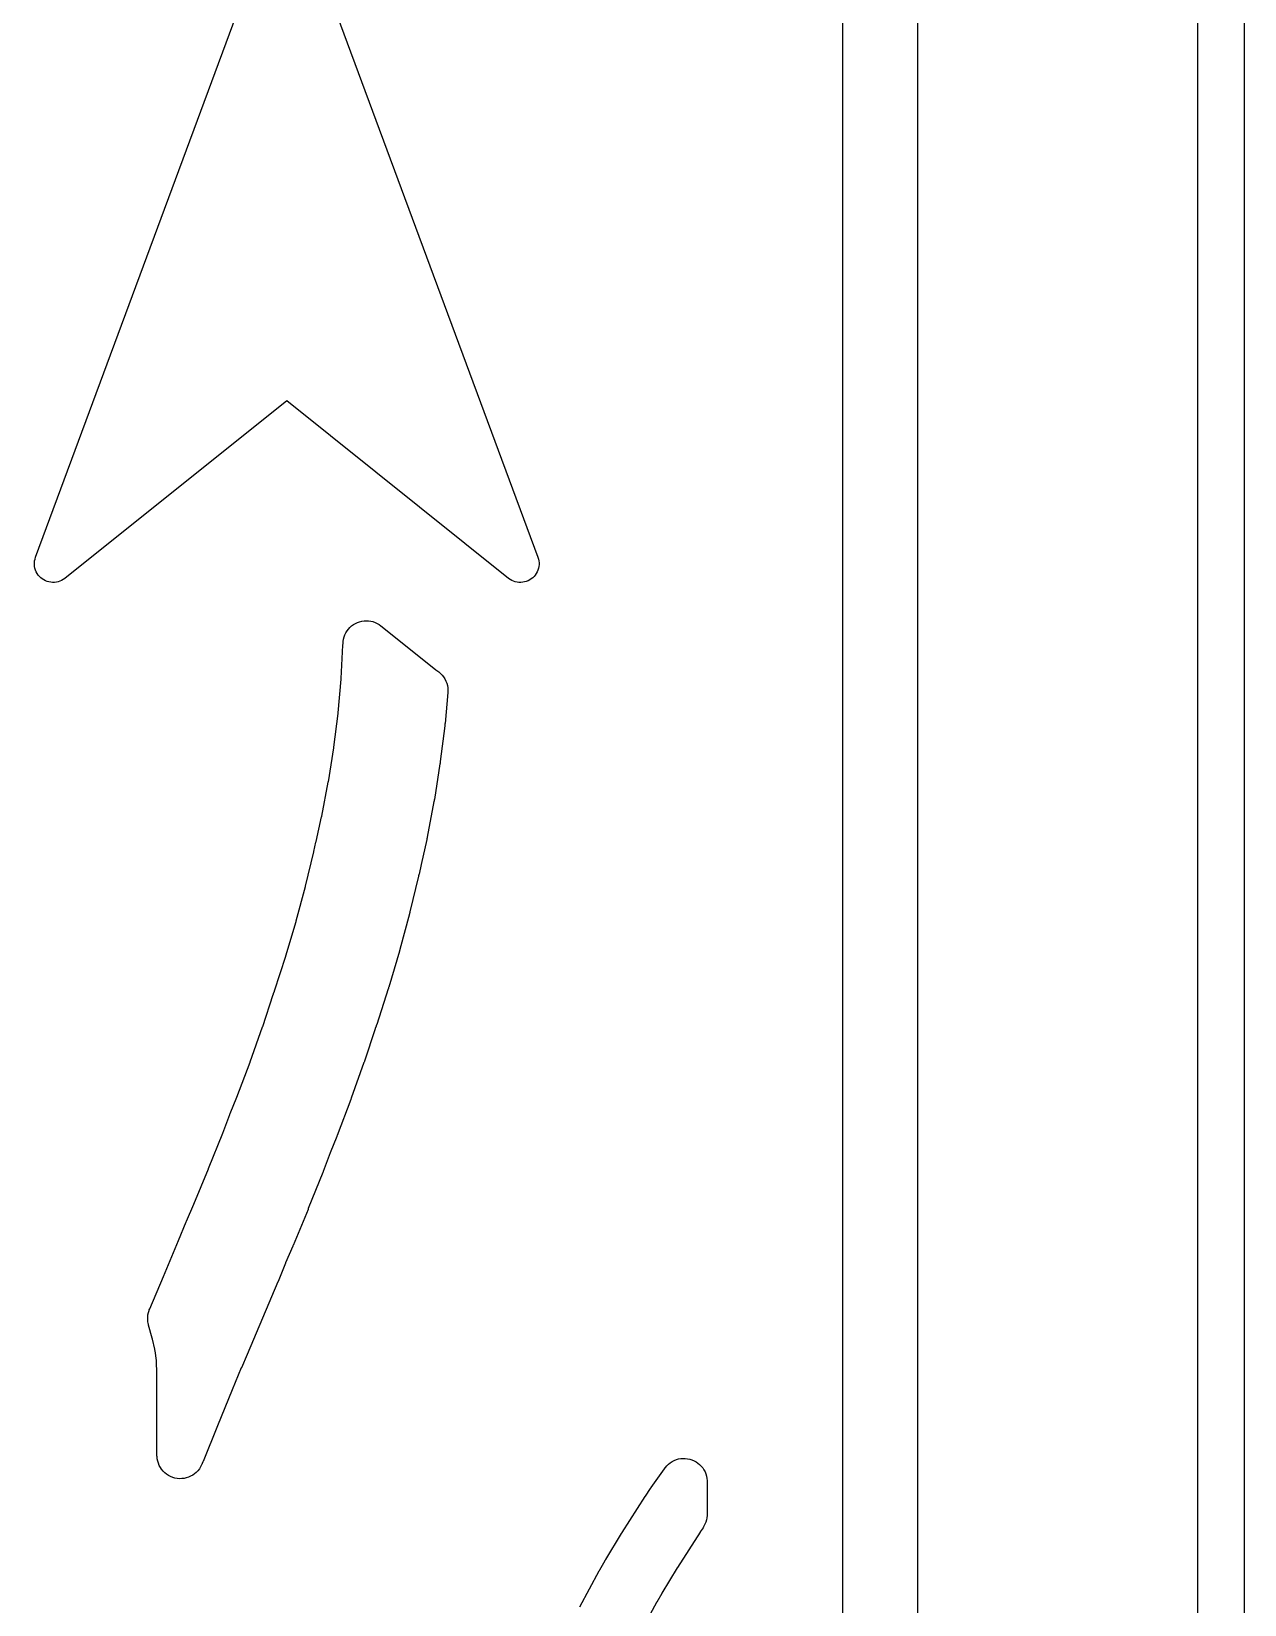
# Model space of a CAD drawing. Header units: metres. Extents: x -22 to 22, y 1.9 to 79.7.
# Drawn here: x 16.81 to 22, y 46.35 to 53.08 of the extents above; entities that cross this region are included whole.
import ezdxf

# ---------------------------------------------------------------- set-up
doc = ezdxf.new("R2010")
doc.units = ezdxf.units.M

msp = doc.modelspace()

# ---------------------------------------------------------------- linework, layer by layer
at = {"layer": 'MARKING'}
for points in [[(-18.6, 56.8), (18.6, 56.8), (18.8611, 56.7829), (19.1176, 56.7319), (19.3654, 56.6478), (19.6, 56.5321), (19.8175, 56.3867), (20.0142, 56.2142), (20.1867, 56.0175), (20.3321, 55.8), (20.4478, 55.5654), (20.5319, 55.3176), (20.5829, 55.0611), (20.6, 54.8), (20.6, 38.2)], [(20.28, 38.2105), (20.28, 54.7895), (20.2649, 55.0192), (20.2221, 55.2346), (20.1515, 55.4426), (20.0543, 55.6397), (19.9323, 55.8223), (19.7875, 55.9875), (19.6223, 56.1323), (19.4397, 56.2543), (19.2426, 56.3515), (19.0346, 56.4221), (18.8192, 56.4649), (18.5895, 56.48), (-18.5895, 56.48)], [(17.975, 53.5278), (18.975, 50.8278), (18.9774, 50.8202), (18.979, 50.8123), (18.9799, 50.8044), (18.9799, 50.7964), (18.9792, 50.7884), (18.9776, 50.7806), (18.9753, 50.7729), (18.9722, 50.7655), (18.9684, 50.7585), (18.9639, 50.7519), (18.9588, 50.7457), (18.9531, 50.7401), (18.9468, 50.7351), (18.9401, 50.7308), (18.933, 50.7271), (18.9256, 50.7242), (18.9179, 50.722), (18.91, 50.7206), (18.902, 50.72), (18.894, 50.7202), (18.8861, 50.7212), (18.8783, 50.723), (18.8707, 50.7256), (18.8634, 50.7288), (18.8565, 50.7329), (18.85, 50.7375), (17.9, 51.4976), (16.95, 50.7375), (16.9435, 50.7329), (16.9366, 50.7288), (16.9293, 50.7256), (16.9217, 50.723), (16.9139, 50.7212), (16.906, 50.7202), (16.898, 50.72), (16.89, 50.7206), (16.8821, 50.722), (16.8744, 50.7242), (16.867, 50.7271), (16.8599, 50.7308), (16.8532, 50.7351), (16.8469, 50.7401), (16.8412, 50.7457), (16.8361, 50.7519), (16.8316, 50.7585), (16.8278, 50.7655), (16.8247, 50.7729), (16.8224, 50.7806), (16.8208, 50.7884), (16.8201, 50.7964), (16.8201, 50.8044), (16.821, 50.8123), (16.8226, 50.8202), (16.825, 50.8278), (17.825, 53.5278)], [(19.1546, 46.3357), (19.2375, 46.4886), (19.2378, 46.4891), (19.2381, 46.4896), (19.2384, 46.4902), (19.2391, 46.4915), (19.2394, 46.4921), (19.2397, 46.4926), (19.24, 46.4931), (19.2631, 46.5333), (19.2634, 46.5338), (19.2637, 46.5343), (19.264, 46.5348), (19.2648, 46.5362), (19.2651, 46.5367), (19.2654, 46.5373), (19.2657, 46.5378), (19.3334, 46.6492), (19.3337, 46.6497), (19.334, 46.6503), (19.3343, 46.6508), (19.3351, 46.6521), (19.3354, 46.6526), (19.3358, 46.6531), (19.3361, 46.6536), (19.4342, 46.8069), (19.4346, 46.8075), (19.4354, 46.8088), (19.4359, 46.8096), (19.4569, 46.8411), (19.4573, 46.8417), (19.4576, 46.8422), (19.458, 46.8428), (19.459, 46.8442), (19.4594, 46.8448), (19.4597, 46.8453), (19.4601, 46.8459), (19.5168, 46.9265), (19.5197, 46.9304), (19.521, 46.932), (19.5273, 46.9394), (19.5344, 46.9461), (19.542, 46.9521), (19.5502, 46.9574), (19.5589, 46.9618), (19.5679, 46.9653), (19.5773, 46.968), (19.5868, 46.9697), (19.5965, 46.9705), (19.6062, 46.9704), (19.6159, 46.9693), (19.6254, 46.9673), (19.6347, 46.9643), (19.6436, 46.9605), (19.6521, 46.9559), (19.6602, 46.9504), (19.6676, 46.9442), (19.6745, 46.9372), (19.6806, 46.9297), (19.6859, 46.9216), (19.6905, 46.913), (19.6942, 46.904), (19.697, 46.8947), (19.6988, 46.8851), (19.6998, 46.8754), (19.6999, 46.8733), (19.7, 46.8685), (19.7, 46.7337), (19.6999, 46.7288), (19.6998, 46.7264), (19.6988, 46.7167), (19.6969, 46.7071), (19.6941, 46.6978), (19.6904, 46.6887), (19.6858, 46.6801), (19.6846, 46.678), (19.682, 46.6739), (19.6702, 46.6562), (19.6697, 46.6555), (19.5728, 46.504), (19.5725, 46.5035), (19.5722, 46.503), (19.5719, 46.5025), (19.506, 46.394), (19.5057, 46.3934), (19.5054, 46.3929), (19.505, 46.3924), (19.4837, 46.3552), (19.4834, 46.3547), (19.4831, 46.3542), (19.4828, 46.3536), (19.4018, 46.2043)]]:
    msp.add_lwpolyline(points, dxfattribs=at)
msp.add_lwpolyline([(17.5024, 48.0586), (17.5026, 48.0591), (17.5654, 48.2107), (17.5657, 48.2113), (17.6259, 48.3622), (17.6262, 48.3629), (17.6568, 48.4432), (17.657, 48.4439), (17.6581, 48.4466), (17.6584, 48.4474), (17.686, 48.5166), (17.6863, 48.5174), (17.743, 48.6672), (17.7433, 48.6681), (17.7966, 48.8175), (17.7967, 48.818), (17.7969, 48.8185), (17.7971, 48.819), (17.8426, 48.9559), (17.8428, 48.9566), (17.8438, 48.9595), (17.8441, 48.9604), (17.8478, 48.9708), (17.848, 48.9714), (17.8482, 48.972), (17.8484, 48.9726), (17.8961, 49.1201), (17.8963, 49.1207), (17.8965, 49.1213), (17.8967, 49.1219), (17.9404, 49.2693), (17.9406, 49.2699), (17.9408, 49.2705), (17.941, 49.2711), (17.9805, 49.4181), (17.9807, 49.4187), (17.9809, 49.4194), (17.981, 49.42), (18.0162, 49.5663), (18.0164, 49.567), (18.0166, 49.5678), (18.0167, 49.5685), (18.0249, 49.6078), (18.0251, 49.6085), (18.0256, 49.611), (18.0258, 49.6118), (18.0495, 49.7174), (18.0496, 49.7181), (18.0498, 49.7189), (18.0499, 49.7197), (18.0778, 49.8649), (18.0779, 49.8657), (18.078, 49.8665), (18.0782, 49.8673), (18.1012, 50.0122), (18.1013, 50.0131), (18.1014, 50.0139), (18.1016, 50.0147), (18.1196, 50.1592), (18.1197, 50.16), (18.1198, 50.1609), (18.1199, 50.1618), (18.1329, 50.3058), (18.133, 50.3067), (18.133, 50.3076), (18.1331, 50.3085), (18.1408, 50.4519), (18.1409, 50.4529), (18.1409, 50.4538), (18.1409, 50.4548), (18.141, 50.458), (18.1416, 50.4677), (18.1432, 50.4772), (18.1457, 50.4866), (18.149, 50.4957), (18.1533, 50.5044), (18.1583, 50.5127), (18.1642, 50.5204), (18.1707, 50.5275), (18.1779, 50.534), (18.1857, 50.5397), (18.1941, 50.5447), (18.2028, 50.5488), (18.212, 50.5521), (18.2214, 50.5544), (18.2309, 50.5559), (18.2406, 50.5564), (18.2503, 50.556), (18.2599, 50.5546), (18.2693, 50.5523), (18.2784, 50.5491), (18.2872, 50.545), (18.2956, 50.5402), (18.3035, 50.5345), (18.5372, 50.3475), (18.5382, 50.3467), (18.5505, 50.3373), (18.5583, 50.3308), (18.5653, 50.3236), (18.5716, 50.3156), (18.577, 50.3071), (18.5815, 50.2981), (18.5851, 50.2886), (18.5878, 50.2789), (18.5894, 50.2689), (18.59, 50.2588), (18.5896, 50.2487), (18.5777, 50.1165), (18.5776, 50.1156), (18.5775, 50.1147), (18.5774, 50.1139), (18.5769, 50.1086), (18.5768, 50.1077), (18.5767, 50.1069), (18.5766, 50.106), (18.5575, 49.9538), (18.5574, 49.953), (18.5573, 49.9522), (18.5572, 49.9513), (18.5565, 49.9463), (18.5563, 49.9454), (18.5562, 49.9446), (18.5561, 49.9438), (18.5319, 49.7915), (18.5318, 49.7907), (18.5316, 49.7899), (18.5315, 49.7892), (18.5307, 49.7843), (18.5305, 49.7835), (18.5304, 49.7828), (18.5302, 49.782), (18.501, 49.6296), (18.5009, 49.6288), (18.5007, 49.628), (18.5006, 49.6273), (18.4996, 49.6225), (18.4994, 49.6218), (18.4993, 49.621), (18.4991, 49.6202), (18.4751, 49.5134), (18.475, 49.5127), (18.4663, 49.471), (18.4661, 49.4703), (18.466, 49.4696), (18.4658, 49.4688), (18.4648, 49.4643), (18.4646, 49.4636), (18.4644, 49.4628), (18.4643, 49.4621), (18.4276, 49.3095), (18.4274, 49.3088), (18.4272, 49.3081), (18.4271, 49.3075), (18.426, 49.3034), (18.4259, 49.3028), (18.4257, 49.3021), (18.4255, 49.3015), (18.3844, 49.1487), (18.3842, 49.1481), (18.384, 49.1474), (18.3839, 49.1468), (18.3828, 49.143), (18.3826, 49.1424), (18.3824, 49.1418), (18.3823, 49.1411), (18.3368, 48.9882), (18.3367, 48.9876), (18.3365, 48.9871), (18.3363, 48.9865), (18.3352, 48.9829), (18.335, 48.9823), (18.3348, 48.9817), (18.3346, 48.9811), (18.2851, 48.8282), (18.2849, 48.8276), (18.2847, 48.827), (18.2845, 48.8264), (18.2833, 48.8227), (18.2831, 48.8222), (18.2829, 48.8216), (18.2827, 48.821), (18.279, 48.8104), (18.2787, 48.8096), (18.2328, 48.6716), (18.2327, 48.6711), (18.2325, 48.6706), (18.2323, 48.6701), (18.2312, 48.667), (18.2311, 48.6665), (18.2309, 48.666), (18.2307, 48.6655), (18.1762, 48.5124), (18.1759, 48.5116), (18.1747, 48.5083), (18.1743, 48.5072), (18.1161, 48.3534), (18.1158, 48.3526), (18.1146, 48.3496), (18.1143, 48.3486), (18.0865, 48.2791), (18.0862, 48.2784), (18.0556, 48.1981), (18.0554, 48.1974), (18.0544, 48.1948), (18.054, 48.1939), (17.9925, 48.0399), (17.9923, 48.0393), (17.9914, 48.0371), (17.9911, 48.0364), (17.9272, 47.8822), (17.927, 47.8817), (17.9262, 47.8799), (17.926, 47.8794), (17.8952, 47.8074), (17.8949, 47.8068), (17.8627, 47.7281), (17.8625, 47.7278), (17.8619, 47.7264), (17.8618, 47.726), (17.7969, 47.5715), (17.7968, 47.5713), (17.7964, 47.5704), (17.7963, 47.5702), (17.7304, 47.4156), (17.7303, 47.4155), (17.706, 47.3585), (17.7057, 47.3579), (17.6667, 47.2635), (17.6036, 47.1099), (17.5417, 46.9569), (17.5415, 46.9564), (17.5386, 46.949), (17.5367, 46.9445), (17.5359, 46.9427), (17.5314, 46.9339), (17.526, 46.9256), (17.5199, 46.9178), (17.513, 46.9107), (17.5055, 46.9043), (17.4974, 46.8987), (17.4887, 46.8939), (17.4796, 46.89), (17.4702, 46.887), (17.4606, 46.885), (17.4507, 46.8839), (17.4409, 46.8838), (17.431, 46.8846), (17.4213, 46.8865), (17.4118, 46.8893), (17.4027, 46.893), (17.3939, 46.8976), (17.3856, 46.903), (17.378, 46.9092), (17.3709, 46.9162), (17.3646, 46.9238), (17.3591, 46.932), (17.3544, 46.9407), (17.3506, 46.9498), (17.3477, 46.9592), (17.3458, 46.9689), (17.3448, 46.9788), (17.3447, 46.9807), (17.3446, 46.9857), (17.3446, 47.3349), (17.3446, 47.336), (17.3446, 47.3371), (17.3445, 47.3382), (17.3425, 47.3825), (17.3424, 47.3848), (17.3422, 47.387), (17.3419, 47.3893), (17.3362, 47.4316), (17.3358, 47.4338), (17.3354, 47.436), (17.335, 47.4382), (17.3251, 47.4814), (17.3248, 47.4825), (17.3245, 47.4836), (17.3243, 47.4847), (17.3089, 47.5404), (17.3077, 47.5451), (17.3072, 47.5474), (17.3055, 47.5568), (17.3048, 47.5664), (17.3049, 47.576), (17.306, 47.5856), (17.3081, 47.595), (17.311, 47.6041), (17.3118, 47.6063), (17.3136, 47.6108), (17.3727, 47.7495), (17.437, 47.9026), (17.4698, 47.9825), (17.4701, 47.9831), (17.4711, 47.9855), (17.4714, 47.9862)], close=True, dxfattribs=at)
at = {"layer": 'OUTLINE'}
msp.add_lwpolyline([(-22, 1.9), (22, 1.9), (22, 79.7), (-22, 79.7)], close=True, dxfattribs=at)
at = {"layer": 'VISIBLE_REF'}
msp.add_lwpolyline([(-21.8, 9), (21.8, 9), (21.8, 71.6), (-21.8, 71.6)], close=True, dxfattribs=at)

doc.saveas('drawing.dxf')
